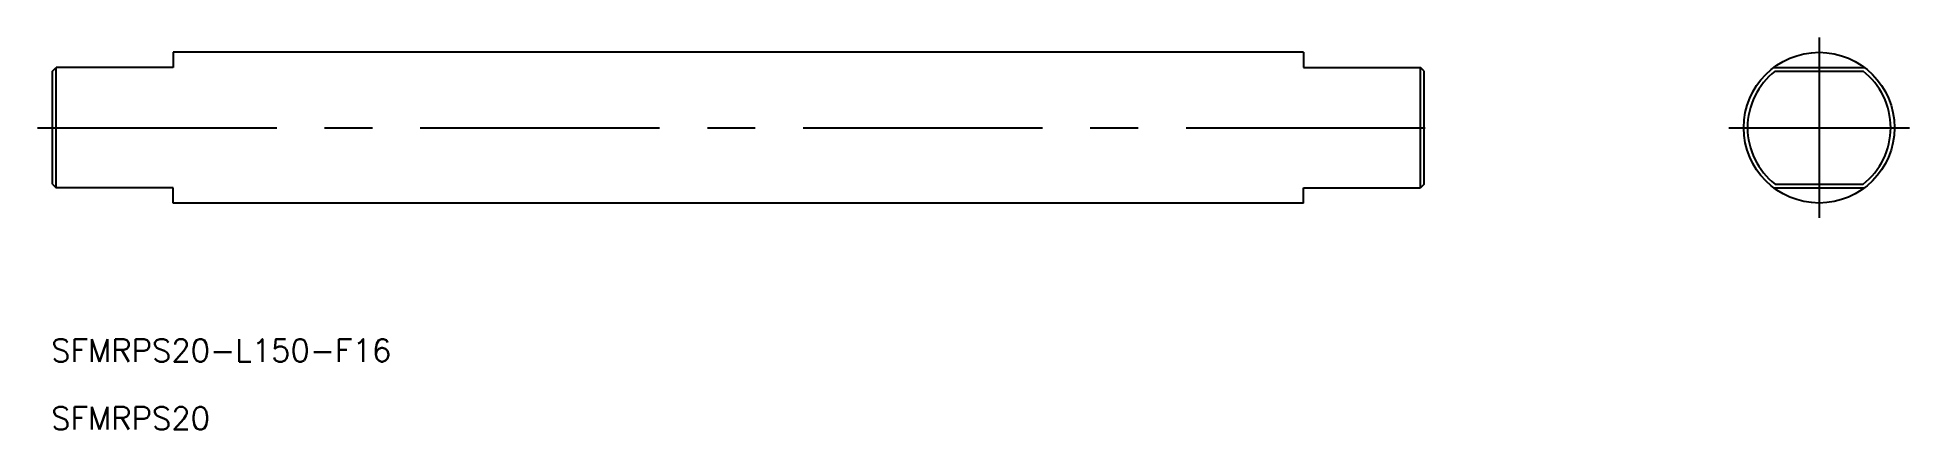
# Model space of a CAD drawing. Extents: x -236 to 12, y -40 to 12.
import ezdxf

# ---------------------------------------------------------------- set-up
doc = ezdxf.new("R2010")
doc.units = 0
doc.linetypes.add('CENTER', pattern=[50.8, 31.75, -6.35, 6.35, -6.35])
doc.layers.get('0').update_dxf_attribs({"linetype": 'CONTINUOUS'})
doc.layers.add('CENTER', color=1, linetype='CENTER')
doc.styles.get("Standard").update_dxf_attribs({"font": 'txt.shx', "height": 3, "bigfont": 'bigfont.shx'})

msp = doc.modelspace()

# ---------------------------------------------------------------- linework, layer by layer
at = {"color": 7, "linetype": 'CONTINUOUS'}
for p, q in [((-218.4, 10), (-218.4, 8)), ((-68.4, 10), (-218.4, 10)), ((-68.4, 10), (-68.4, 8)), ((-234.4, 7.5), (-233.9, 8)), ((-234.4, -7.5), (-234.4, 7.5)), ((-218.4, 8), (-233.9, 8)), ((-233.9, -8), (-233.9, 8)), ((-68.4, 8), (-52.9, 8)), ((-52.9, -8), (-52.9, 8)), ((-52.4, 7.5), (-52.9, 8)), ((-52.4, -7.5), (-52.4, 7.5)), ((-6, 8), (6, 8)), ((-5.83, 7.5), (5.83, 7.5)), ((-234.4, -7.5), (-233.9, -8)), ((-218.4, -8), (-233.9, -8)), ((-218.4, -10), (-218.4, -8)), ((-68.4, -8), (-52.9, -8)), ((-68.4, -10), (-68.4, -8)), ((-52.4, -7.5), (-52.9, -8)), ((-6, -8), (6, -8)), ((-5.83, -7.5), (5.83, -7.5)), ((-68.4, -10), (-218.4, -10))]:
    msp.add_line(p, q, dxfattribs=at)
msp.add_circle((0, 0), 10, dxfattribs=at)
for start, end in [(127.8636, 232.1364), (307.8636, 52.1364)]:
    msp.add_arc((0, 0), 9.5, start, end, dxfattribs=at)
at = {"layer": 'CENTER', "color": 1, "linetype": 'CENTER'}
for p, q in [((0, 11.97), (0, -11.97)), ((-236.4, 0), (-50.4, 0)), ((-12, 0), (12, 0))]:
    msp.add_line(p, q, dxfattribs=at)

# ---------------------------------------------------------------- texts
at = {"color": 7, "linetype": 'CONTINUOUS'}
for s, p in [('SFMRPS20-L150-F16', (-234.58, -31.05)), ('SFMRPS20', (-234.58, -40.05))]:
    msp.add_text(s, height=3, dxfattribs=at).set_placement(p)

doc.saveas('drawing.dxf')
